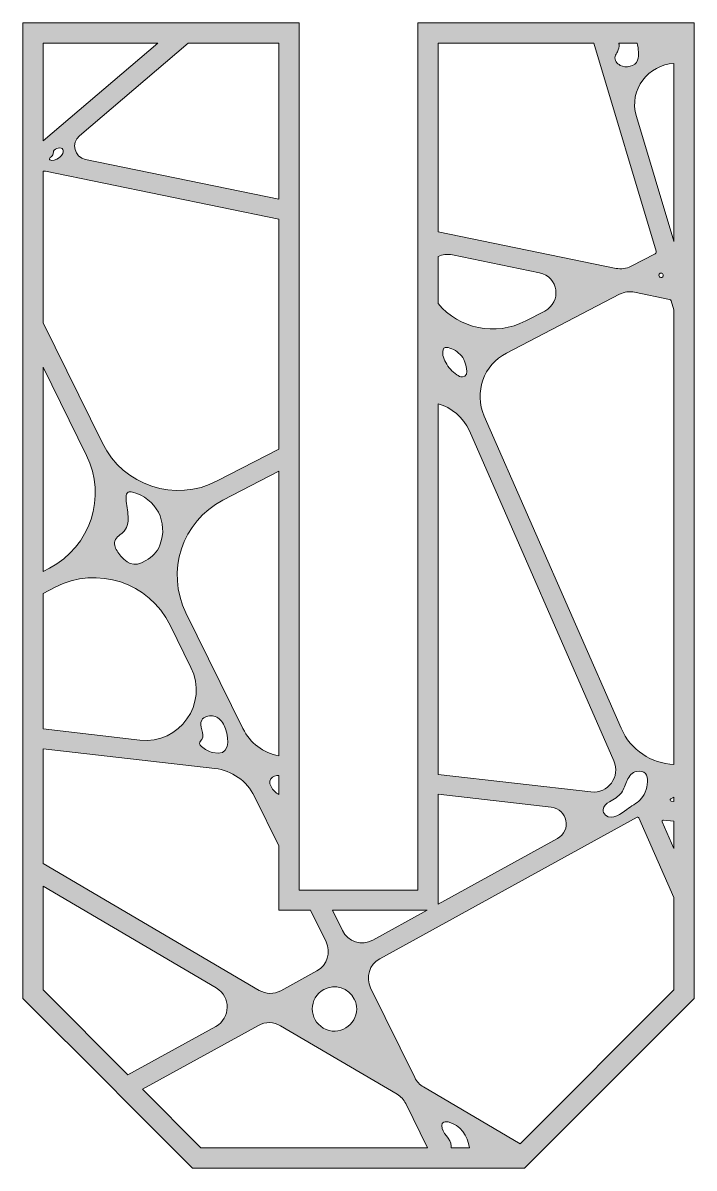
# Model space of a CAD drawing. Extents: x -1650 to 2650, y -4022 to 3022.
# Drawn here: x -1280.1 to -1019.9, y -2921.8 to -2478.2 of the extents above; entities that cross this region are included whole.
import ezdxf

# ---------------------------------------------------------------- set-up
doc = ezdxf.new("R2010")
doc.units = 0
doc.header["$MEASUREMENT"] = 0
doc.layers.add('Layer 1', color=7, linetype='Continuous')

msp = doc.modelspace()

# ---------------------------------------------------------------- hatches: boundary and pattern name
at = {"layer": 'Layer 1', "true_color": 0xe6e7e8}
h = msp.add_hatch(color=254, dxfattribs=at)
h.dxf.hatch_style = 2
h.paths.add_polyline_path([(-1036.76, -2478.25), (-1061.19, -2478.25), (-1126.99, -2478.25), (-1126.99, -2557.55), (-1126.99, -2590.82), (-1126.99, -2612.72), (-1126.99, -2625.13), (-1126.99, -2768.37), (-1126.99, -2776.03), (-1126.99, -2814.06), (-1163.97, -2814.06), (-1172.46, -2814.06), (-1173.01, -2814.06), (-1173.01, -2812.95), (-1173.01, -2763.08), (-1173.01, -2647.77), (-1173.01, -2639.2), (-1173.01, -2555.88), (-1173.01, -2548.11), (-1173.01, -2485.95), (-1173.01, -2478.25), (-1176.39, -2478.25), (-1206.83, -2478.25), (-1218.58, -2478.25), (-1280.08, -2478.25), (-1280.08, -2526.16), (-1280.08, -2540.55), (-1280.08, -2578.47), (-1280.08, -2595.69), (-1280.08, -2694.72), (-1280.08, -2703.3), (-1280.08, -2750.8), (-1280.08, -2758.46), (-1280.08, -2799.16), (-1280.08, -2807.99), (-1280.08, -2856.03), (-1246.55, -2889.57), (-1240.95, -2895.17), (-1214.37, -2921.75), (-1119.39, -2921.75), (-1097.9, -2921.75), (-1086.37, -2921.75), (-1085.64, -2921.75), (-1080.33, -2916.45), (-1019.92, -2856.03), (-1019.92, -2834.88), (-1019.92, -2815.93), (-1019.92, -2788.33), (-1019.92, -2780.66), (-1019.92, -2773.74), (-1019.92, -2764.47), (-1019.92, -2615.64), (-1019.92, -2589.12), (-1019.92, -2587.73), (-1019.92, -2579.51), (-1019.92, -2568.38), (-1019.92, -2559.81), (-1019.92, -2495.64), (-1019.92, -2487.05), (-1019.92, -2478.25)])
edge = h.paths.add_edge_path()
edge.add_spline(control_points=[(-1027.77, -2562.87), (-1027.79, -2562.83), (-1027.8, -2562.79), (-1027.82, -2562.75), (-1027.82, -2562.75), (-1042.28, -2514.5), (-1042.28, -2514.5), (-1045.46, -2503.91), (-1037.41, -2494.41), (-1027.77, -2493.95), (-1027.77, -2493.95), (-1027.77, -2562.87), (-1027.77, -2562.87)], knot_values=[0, 0, 0, 0, 1, 1, 1, 2, 2, 2, 3, 3, 3, 4, 4, 4, 4], degree=3, periodic=1)
edge = h.paths.add_edge_path()
edge.add_spline(control_points=[(-1032.88, -2576.85), (-1033.33, -2576.75), (-1033.57, -2576.37), (-1033.57, -2575.99), (-1033.57, -2575.69), (-1033.42, -2575.39), (-1033.11, -2575.23), (-1032.97, -2575.16), (-1032.84, -2575.13), (-1032.71, -2575.13), (-1032.34, -2575.13), (-1031.99, -2575.37), (-1031.87, -2575.75), (-1031.69, -2576.37), (-1032.24, -2576.98), (-1032.88, -2576.85)], knot_values=[0, 0, 0, 0, 1, 1, 1, 2, 2, 2, 3, 3, 3, 4, 4, 4, 5, 5, 5, 5], degree=3, periodic=1)
edge = h.paths.add_edge_path()
edge.add_spline(control_points=[(-1041.83, -2492.64), (-1042.68, -2495.24), (-1046.4, -2495.81), (-1048.57, -2494.69), (-1049.82, -2494.05), (-1050.83, -2492.67), (-1050.53, -2491.3), (-1050.38, -2490.61), (-1049.92, -2490.03), (-1049.6, -2489.4), (-1049.14, -2488.52), (-1048.94, -2487.51), (-1049.02, -2486.51), (-1049.04, -2486.37), (-1049.06, -2486.24), (-1049.07, -2486.1), (-1049.07, -2486.1), (-1042.01, -2486.1), (-1042.01, -2486.1), (-1041.42, -2488.19), (-1041.25, -2490.87), (-1041.83, -2492.64)], knot_values=[0, 0, 0, 0, 1, 1, 1, 2, 2, 2, 3, 3, 3, 4, 4, 4, 5, 5, 5, 6, 6, 6, 7, 7, 7, 7], degree=3, periodic=1)
edge = h.paths.add_edge_path()
edge.add_spline(control_points=[(-1119.14, -2486.1), (-1119.14, -2486.1), (-1058.73, -2486.1), (-1058.73, -2486.1), (-1058.73, -2486.1), (-1034.6, -2566.63), (-1034.6, -2566.63), (-1034.48, -2567.03), (-1034.66, -2567.46), (-1035.03, -2567.65), (-1035.03, -2567.65), (-1044.37, -2572.49), (-1044.37, -2572.49), (-1046.16, -2573.42), (-1048.21, -2573.7), (-1050.19, -2573.3), (-1050.19, -2573.3), (-1119.14, -2559.16), (-1119.14, -2559.16), (-1119.14, -2559.16), (-1119.14, -2486.1), (-1119.14, -2486.1)], knot_values=[0, 0, 0, 0, 1, 1, 1, 2, 2, 2, 3, 3, 3, 4, 4, 4, 5, 5, 5, 6, 6, 6, 7, 7, 7, 7], degree=3, periodic=1)
edge = h.paths.add_edge_path()
edge.add_spline(control_points=[(-1119.14, -2586.96), (-1119.14, -2586.96), (-1119.14, -2568.77), (-1119.14, -2568.77), (-1117.5, -2567.96), (-1115.58, -2567.66), (-1113.54, -2568.08), (-1113.54, -2568.08), (-1079.84, -2574.99), (-1079.84, -2574.99), (-1072.51, -2576.49), (-1071.13, -2586.38), (-1077.78, -2589.82), (-1077.78, -2589.82), (-1085.2, -2593.67), (-1085.2, -2593.67), (-1096.99, -2599.78), (-1111.02, -2596.58), (-1119.14, -2586.96)], knot_values=[0, 0, 0, 0, 1, 1, 1, 2, 2, 2, 3, 3, 3, 4, 4, 4, 5, 5, 5, 6, 6, 6, 6], degree=3, periodic=1)
edge = h.paths.add_edge_path()
edge.add_spline(control_points=[(-1109.68, -2615.37), (-1110.49, -2615.42), (-1111.26, -2614.99), (-1111.92, -2614.52), (-1113.68, -2613.28), (-1115.16, -2611.64), (-1116.21, -2609.77), (-1117.18, -2608.07), (-1117.78, -2605.94), (-1116.94, -2604.18), (-1116.24, -2603.82), (-1115.4, -2603.94), (-1114.64, -2604.16), (-1112.6, -2604.77), (-1110.78, -2606.11), (-1109.61, -2607.89), (-1108.69, -2609.29), (-1106.5, -2615.15), (-1109.68, -2615.37)], knot_values=[0, 0, 0, 0, 1, 1, 1, 2, 2, 2, 3, 3, 3, 4, 4, 4, 5, 5, 5, 6, 6, 6, 6], degree=3, periodic=1)
edge = h.paths.add_edge_path()
edge.add_spline(control_points=[(-1119.14, -2625.71), (-1113.94, -2627.21), (-1109.4, -2630.91), (-1107.04, -2636.29), (-1107.04, -2636.29), (-1051, -2764.01), (-1051, -2764.01), (-1048.33, -2770.12), (-1053.28, -2776.83), (-1059.91, -2776.07), (-1059.91, -2776.07), (-1119.14, -2769.27), (-1119.14, -2769.27), (-1119.14, -2769.27), (-1119.14, -2625.71), (-1119.14, -2625.71)], knot_values=[0, 0, 0, 0, 1, 1, 1, 2, 2, 2, 3, 3, 3, 4, 4, 4, 5, 5, 5, 5], degree=3, periodic=1)
edge = h.paths.add_edge_path()
edge.add_spline(control_points=[(-1048.07, -2776.36), (-1047.03, -2774.95), (-1046.6, -2773.19), (-1045.87, -2771.6), (-1045.15, -2770.01), (-1043.94, -2768.43), (-1042.22, -2768.12), (-1035.53, -2766.94), (-1037.99, -2776.49), (-1040.81, -2779.11), (-1042.33, -2780.53), (-1044.3, -2781.59), (-1045.98, -2782.84), (-1048.11, -2784.44), (-1051.55, -2787.27), (-1054.24, -2785.06), (-1054.89, -2784.53), (-1055.29, -2783.7), (-1055.22, -2782.87), (-1055.11, -2781.52), (-1053.85, -2780.59), (-1052.68, -2779.89), (-1051, -2778.89), (-1049.23, -2777.92), (-1048.07, -2776.36)], knot_values=[0, 0, 0, 0, 1, 1, 1, 2, 2, 2, 3, 3, 3, 4, 4, 4, 5, 5, 5, 6, 6, 6, 7, 7, 7, 8, 8, 8, 8], degree=3, periodic=1)
edge = h.paths.add_edge_path()
edge.add_spline(control_points=[(-1075.28, -2781.97), (-1068.96, -2782.69), (-1067.31, -2791.1), (-1072.88, -2794.16), (-1072.88, -2794.16), (-1119.14, -2819.56), (-1119.14, -2819.56), (-1119.14, -2819.56), (-1119.14, -2776.93), (-1119.14, -2776.93), (-1119.14, -2776.93), (-1075.28, -2781.97), (-1075.28, -2781.97)], knot_values=[0, 0, 0, 0, 1, 1, 1, 2, 2, 2, 3, 3, 3, 4, 4, 4, 4], degree=3, periodic=1)
edge = h.paths.add_edge_path()
edge.add_spline(control_points=[(-1123.42, -2821.92), (-1123.42, -2821.92), (-1144.43, -2833.46), (-1144.43, -2833.46), (-1148.71, -2835.81), (-1154.09, -2834.11), (-1156.25, -2829.73), (-1156.25, -2829.73), (-1160.1, -2821.92), (-1160.1, -2821.92), (-1160.1, -2821.92), (-1123.42, -2821.92), (-1123.42, -2821.92)], knot_values=[0, 0, 0, 0, 1, 1, 1, 2, 2, 2, 3, 3, 3, 4, 4, 4, 4], degree=3, periodic=1)
edge = h.paths.add_edge_path()
edge.add_spline(control_points=[(-1150.7, -2860.17), (-1150.7, -2866.28), (-1157.57, -2871.09), (-1163.67, -2867.52), (-1166.49, -2865.86), (-1167.9, -2862.99), (-1167.9, -2860.12), (-1167.9, -2857.17), (-1166.42, -2854.23), (-1163.45, -2852.6), (-1159.17, -2850.24), (-1153.79, -2851.94), (-1151.63, -2856.32), (-1150.99, -2857.62), (-1150.7, -2858.92), (-1150.7, -2860.17)], knot_values=[0, 0, 0, 0, 1, 1, 1, 2, 2, 2, 3, 3, 3, 4, 4, 4, 5, 5, 5, 5], degree=3, periodic=1)
edge = h.paths.add_edge_path()
edge.add_spline(control_points=[(-1180.86, -2777.1), (-1182.13, -2776.37), (-1183.2, -2775.32), (-1183.88, -2774.03), (-1184.24, -2773.36), (-1184.5, -2772.6), (-1184.37, -2771.85), (-1184.14, -2770.64), (-1182.88, -2769.85), (-1181.67, -2769.74), (-1181.4, -2769.71), (-1181.13, -2769.71), (-1180.86, -2769.74), (-1180.86, -2769.74), (-1180.86, -2777.1), (-1180.86, -2777.1)], knot_values=[0, 0, 0, 0, 1, 1, 1, 2, 2, 2, 3, 3, 3, 4, 4, 4, 5, 5, 5, 5], degree=3, periodic=1)
edge = h.paths.add_edge_path()
edge.add_spline(control_points=[(-1180.86, -2762.13), (-1186.88, -2760.99), (-1192.05, -2757.09), (-1194.79, -2751.55), (-1194.79, -2751.55), (-1216.88, -2706.72), (-1216.88, -2706.72), (-1224.77, -2690.7), (-1218.4, -2671.31), (-1202.55, -2663.09), (-1202.55, -2663.09), (-1180.86, -2651.85), (-1180.86, -2651.85), (-1180.86, -2651.85), (-1180.86, -2762.13), (-1180.86, -2762.13)], knot_values=[0, 0, 0, 0, 1, 1, 1, 2, 2, 2, 3, 3, 3, 4, 4, 4, 5, 5, 5, 5], degree=3, periodic=1)
edge = h.paths.add_edge_path()
edge.add_spline(control_points=[(-1210.77, -2748.29), (-1210.38, -2747.58), (-1209.66, -2747.1), (-1208.9, -2746.84), (-1207.43, -2746.34), (-1205.75, -2746.55), (-1204.47, -2747.41), (-1203.03, -2748.36), (-1202.18, -2749.97), (-1201.58, -2751.58), (-1199.98, -2755.93), (-1199.85, -2762.71), (-1206.59, -2760.79), (-1208.13, -2760.36), (-1209.58, -2759.58), (-1210.79, -2758.53), (-1211.17, -2758.2), (-1211.57, -2757.78), (-1211.57, -2757.27), (-1211.56, -2756.66), (-1211.03, -2756.22), (-1210.7, -2755.71), (-1209.36, -2753.55), (-1211.98, -2750.53), (-1210.77, -2748.29)], knot_values=[0, 0, 0, 0, 1, 1, 1, 2, 2, 2, 3, 3, 3, 4, 4, 4, 5, 5, 5, 6, 6, 6, 7, 7, 7, 8, 8, 8, 8], degree=3, periodic=1)
edge = h.paths.add_edge_path()
edge.add_spline(control_points=[(-1180.86, -2486.1), (-1180.86, -2486.1), (-1180.86, -2546.5), (-1180.86, -2546.5), (-1180.86, -2546.5), (-1255.81, -2531.14), (-1255.81, -2531.14), (-1260.14, -2530.25), (-1261.54, -2524.78), (-1258.18, -2521.92), (-1258.18, -2521.92), (-1216.07, -2486.1), (-1216.07, -2486.1), (-1216.07, -2486.1), (-1180.86, -2486.1), (-1180.86, -2486.1)], knot_values=[0, 0, 0, 0, 1, 1, 1, 2, 2, 2, 3, 3, 3, 4, 4, 4, 5, 5, 5, 5], degree=3, periodic=1)
h.paths.add_polyline_path([(-1272.23, -2486.1), (-1227.81, -2486.1), (-1272.23, -2523.89)])
edge = h.paths.add_edge_path()
edge.add_spline(control_points=[(-1264.43, -2528.14), (-1264.52, -2529.12), (-1265.53, -2530.09), (-1266.29, -2530.63), (-1266.93, -2531.07), (-1268.95, -2531.88), (-1269.61, -2531.29), (-1269.72, -2531.19), (-1269.77, -2531.03), (-1269.75, -2530.88), (-1269.68, -2530.19), (-1268.75, -2529.96), (-1268.45, -2529.35), (-1268.24, -2528.93), (-1268.35, -2528.41), (-1268.21, -2527.97), (-1267.98, -2527.23), (-1267.14, -2526.89), (-1266.4, -2526.72), (-1266.02, -2526.63), (-1265.62, -2526.57), (-1265.25, -2526.7), (-1264.69, -2526.9), (-1264.37, -2527.55), (-1264.43, -2528.14)], knot_values=[0, 0, 0, 0, 1, 1, 1, 2, 2, 2, 3, 3, 3, 4, 4, 4, 5, 5, 5, 6, 6, 6, 7, 7, 7, 8, 8, 8, 8], degree=3, periodic=1)
edge = h.paths.add_edge_path()
edge.add_spline(control_points=[(-1272.23, -2535.64), (-1271.92, -2535.64), (-1271.6, -2535.67), (-1271.28, -2535.73), (-1271.28, -2535.73), (-1180.86, -2554.27), (-1180.86, -2554.27), (-1180.86, -2554.27), (-1180.86, -2643.28), (-1180.86, -2643.28), (-1180.86, -2643.28), (-1204.72, -2655.65), (-1204.72, -2655.65), (-1221.04, -2664.11), (-1241.13, -2657.51), (-1249.25, -2641.02), (-1249.25, -2641.02), (-1272.23, -2594.41), (-1272.23, -2594.41), (-1272.23, -2594.41), (-1272.23, -2535.64), (-1272.23, -2535.64)], knot_values=[0, 0, 0, 0, 1, 1, 1, 2, 2, 2, 3, 3, 3, 4, 4, 4, 5, 5, 5, 6, 6, 6, 7, 7, 7, 7], degree=3, periodic=1)
edge = h.paths.add_edge_path()
edge.add_spline(control_points=[(-1239.36, -2668.55), (-1239.6, -2666.28), (-1240.2, -2664.03), (-1240.06, -2661.76), (-1240.02, -2661.08), (-1239.85, -2660.34), (-1239.27, -2660), (-1238.79, -2659.72), (-1238.19, -2659.82), (-1237.65, -2659.95), (-1228.41, -2662.27), (-1223.59, -2671.62), (-1226.96, -2680.5), (-1228.07, -2683.43), (-1229.82, -2684.9), (-1232.45, -2686.5), (-1237.18, -2689.37), (-1240.1, -2687.65), (-1243.28, -2683.16), (-1244.15, -2681.93), (-1244.88, -2680.39), (-1244.43, -2678.96), (-1243.9, -2677.23), (-1241.98, -2676.4), (-1240.8, -2675.04), (-1239.31, -2673.32), (-1239.11, -2670.82), (-1239.36, -2668.55)], knot_values=[0, 0, 0, 0, 1, 1, 1, 2, 2, 2, 3, 3, 3, 4, 4, 4, 5, 5, 5, 6, 6, 6, 7, 7, 7, 8, 8, 8, 9, 9, 9, 9], degree=3, periodic=1)
edge = h.paths.add_edge_path()
edge.add_spline(control_points=[(-1272.23, -2611.63), (-1272.23, -2611.63), (-1255.42, -2645.73), (-1255.42, -2645.73), (-1247.53, -2661.75), (-1253.89, -2681.14), (-1269.74, -2689.37), (-1269.74, -2689.37), (-1272.23, -2690.65), (-1272.23, -2690.65), (-1272.23, -2690.65), (-1272.23, -2611.63), (-1272.23, -2611.63)], knot_values=[0, 0, 0, 0, 1, 1, 1, 2, 2, 2, 3, 3, 3, 4, 4, 4, 4], degree=3, periodic=1)
edge = h.paths.add_edge_path()
edge.add_spline(control_points=[(-1272.23, -2699.23), (-1272.23, -2699.23), (-1267.58, -2696.81), (-1267.58, -2696.81), (-1251.25, -2688.34), (-1231.17, -2694.94), (-1223.04, -2711.44), (-1223.04, -2711.44), (-1214.93, -2727.89), (-1214.93, -2727.89), (-1208.07, -2741.79), (-1219.33, -2757.77), (-1234.73, -2756), (-1234.73, -2756), (-1272.23, -2751.7), (-1272.23, -2751.7), (-1272.23, -2751.7), (-1272.23, -2699.23), (-1272.23, -2699.23)], knot_values=[0, 0, 0, 0, 1, 1, 1, 2, 2, 2, 3, 3, 3, 4, 4, 4, 5, 5, 5, 6, 6, 6, 6], degree=3, periodic=1)
edge = h.paths.add_edge_path()
edge.add_spline(control_points=[(-1272.23, -2759.36), (-1272.23, -2759.36), (-1205.67, -2767), (-1205.67, -2767), (-1199.05, -2767.76), (-1193.28, -2771.83), (-1190.33, -2777.8), (-1190.33, -2777.8), (-1180.86, -2797.01), (-1180.86, -2797.01), (-1180.86, -2797.01), (-1180.86, -2821.92), (-1180.86, -2821.92), (-1180.86, -2821.92), (-1168.58, -2821.92), (-1168.58, -2821.92), (-1168.58, -2821.92), (-1162.59, -2834.09), (-1162.59, -2834.09), (-1160.56, -2838.21), (-1162.13, -2843.19), (-1166.16, -2845.4), (-1166.16, -2845.4), (-1180.06, -2853.04), (-1180.06, -2853.04), (-1182.71, -2854.49), (-1185.93, -2854.45), (-1188.53, -2852.91), (-1188.53, -2852.91), (-1272.23, -2803.78), (-1272.23, -2803.78), (-1272.23, -2803.78), (-1272.23, -2759.36), (-1272.23, -2759.36)], knot_values=[0, 0, 0, 0, 1, 1, 1, 2, 2, 2, 3, 3, 3, 4, 4, 4, 5, 5, 5, 6, 6, 6, 7, 7, 7, 8, 8, 8, 9, 9, 9, 10, 10, 10, 11, 11, 11, 11], degree=3, periodic=1)
edge = h.paths.add_edge_path()
edge.add_spline(control_points=[(-1272.23, -2852.78), (-1272.23, -2852.78), (-1272.23, -2812.6), (-1272.23, -2812.6), (-1272.23, -2812.6), (-1205.12, -2852), (-1205.12, -2852), (-1199.38, -2855.37), (-1199.5, -2863.72), (-1205.33, -2866.92), (-1205.33, -2866.92), (-1239.38, -2885.63), (-1239.38, -2885.63), (-1239.38, -2885.63), (-1239.38, -2885.63), (-1239.38, -2885.63), (-1239.38, -2885.63), (-1272.23, -2852.78), (-1272.23, -2852.78)], knot_values=[0, 0, 0, 0, 1, 1, 1, 2, 2, 2, 3, 3, 3, 4, 4, 4, 5, 5, 5, 6, 6, 6, 6], degree=3, periodic=1)
edge = h.paths.add_edge_path()
edge.add_spline(control_points=[(-1211.11, -2913.9), (-1211.11, -2913.9), (-1233.78, -2891.23), (-1233.78, -2891.23), (-1233.78, -2891.23), (-1188.73, -2866.48), (-1188.73, -2866.48), (-1186.08, -2865.03), (-1182.86, -2865.08), (-1180.25, -2866.61), (-1180.25, -2866.61), (-1135.06, -2893.14), (-1135.06, -2893.14), (-1133.62, -2893.99), (-1132.45, -2895.24), (-1131.71, -2896.75), (-1131.71, -2896.75), (-1123.26, -2913.9), (-1123.26, -2913.9), (-1123.26, -2913.9), (-1211.11, -2913.9), (-1211.11, -2913.9)], knot_values=[0, 0, 0, 0, 1, 1, 1, 2, 2, 2, 3, 3, 3, 4, 4, 4, 5, 5, 5, 6, 6, 6, 7, 7, 7, 7], degree=3, periodic=1)
edge = h.paths.add_edge_path()
edge.add_spline(control_points=[(-1117.73, -2905.28), (-1117.71, -2904.89), (-1117.6, -2904.5), (-1117.34, -2904.22), (-1116.85, -2903.68), (-1116, -2903.73), (-1115.29, -2903.89), (-1110.52, -2904.98), (-1107.6, -2909.24), (-1107.01, -2913.9), (-1107.01, -2913.9), (-1114.13, -2913.9), (-1114.13, -2913.9), (-1114.08, -2913.67), (-1114.06, -2913.44), (-1114.05, -2913.21), (-1113.99, -2910.24), (-1117.89, -2908.26), (-1117.73, -2905.28)], knot_values=[0, 0, 0, 0, 1, 1, 1, 2, 2, 2, 3, 3, 3, 4, 4, 4, 5, 5, 5, 6, 6, 6, 6], degree=3, periodic=1)
edge = h.paths.add_edge_path()
edge.add_spline(control_points=[(-1027.77, -2852.78), (-1027.77, -2852.78), (-1087.33, -2912.34), (-1087.33, -2912.34), (-1087.33, -2912.34), (-1124.82, -2890.34), (-1124.82, -2890.34), (-1126.26, -2889.48), (-1127.42, -2888.23), (-1128.16, -2886.73), (-1128.16, -2886.73), (-1145.29, -2851.97), (-1145.29, -2851.97), (-1147.32, -2847.86), (-1145.75, -2842.87), (-1141.72, -2840.66), (-1141.72, -2840.66), (-1042.02, -2785.88), (-1042.02, -2785.88), (-1041.92, -2785.83), (-1041.82, -2785.8), (-1041.71, -2785.82), (-1041.53, -2785.84), (-1041.38, -2785.95), (-1041.31, -2786.12), (-1041.31, -2786.12), (-1027.77, -2816.97), (-1027.77, -2816.97), (-1027.77, -2816.97), (-1027.77, -2852.78), (-1027.77, -2852.78)], knot_values=[0, 0, 0, 0, 1, 1, 1, 2, 2, 2, 3, 3, 3, 4, 4, 4, 5, 5, 5, 6, 6, 6, 7, 7, 7, 8, 8, 8, 9, 9, 9, 10, 10, 10, 10], degree=3, periodic=1)
edge = h.paths.add_edge_path()
edge.add_spline(control_points=[(-1027.77, -2798.01), (-1027.77, -2798.01), (-1032.31, -2787.67), (-1032.31, -2787.67), (-1032.47, -2787.31), (-1032.18, -2786.91), (-1031.8, -2786.96), (-1031.8, -2786.96), (-1027.77, -2787.42), (-1027.77, -2787.42), (-1027.77, -2787.42), (-1027.77, -2798.01), (-1027.77, -2798.01)], knot_values=[0, 0, 0, 0, 1, 1, 1, 2, 2, 2, 3, 3, 3, 4, 4, 4, 4], degree=3, periodic=1)
edge = h.paths.add_edge_path()
edge.add_spline(control_points=[(-1027.77, -2779.76), (-1027.77, -2779.76), (-1028.75, -2779.65), (-1028.75, -2779.65), (-1029.25, -2779.59), (-1029.38, -2778.94), (-1028.94, -2778.7), (-1028.94, -2778.7), (-1027.77, -2778.06), (-1027.77, -2778.06), (-1027.77, -2778.06), (-1027.77, -2779.76), (-1027.77, -2779.76)], knot_values=[0, 0, 0, 0, 1, 1, 1, 2, 2, 2, 3, 3, 3, 4, 4, 4, 4], degree=3, periodic=1)
edge = h.paths.add_edge_path()
edge.add_spline(control_points=[(-1027.77, -2765.44), (-1036.38, -2765.04), (-1044.48, -2759.93), (-1048.22, -2751.41), (-1048.22, -2751.41), (-1101.26, -2630.52), (-1101.26, -2630.52), (-1105.28, -2621.38), (-1101.51, -2610.69), (-1092.64, -2606.1), (-1092.64, -2606.1), (-1048.79, -2583.36), (-1048.79, -2583.36), (-1047, -2582.43), (-1044.94, -2582.14), (-1042.97, -2582.55), (-1042.97, -2582.55), (-1029.49, -2585.32), (-1029.49, -2585.32), (-1029.17, -2585.38), (-1028.92, -2585.61), (-1028.83, -2585.91), (-1028.83, -2585.91), (-1027.77, -2589.42), (-1027.77, -2589.42), (-1027.77, -2589.42), (-1027.77, -2765.44), (-1027.77, -2765.44)], knot_values=[0, 0, 0, 0, 1, 1, 1, 2, 2, 2, 3, 3, 3, 4, 4, 4, 5, 5, 5, 6, 6, 6, 7, 7, 7, 8, 8, 8, 9, 9, 9, 9], degree=3, periodic=1)

# ---------------------------------------------------------------- linework, layer by layer
at = {"layer": 'Layer 1', "lineweight": 0}
for points in [[(-1036.76, -2478.25), (-1061.19, -2478.25), (-1126.99, -2478.25), (-1126.99, -2557.55), (-1126.99, -2590.82), (-1126.99, -2612.72), (-1126.99, -2625.13), (-1126.99, -2768.37), (-1126.99, -2776.03), (-1126.99, -2814.06), (-1163.97, -2814.06), (-1172.46, -2814.06), (-1173.01, -2814.06), (-1173.01, -2812.95), (-1173.01, -2763.08), (-1173.01, -2647.77), (-1173.01, -2639.2), (-1173.01, -2555.88), (-1173.01, -2548.11), (-1173.01, -2485.95), (-1173.01, -2478.25), (-1176.39, -2478.25), (-1206.83, -2478.25), (-1218.58, -2478.25), (-1280.08, -2478.25), (-1280.08, -2526.16), (-1280.08, -2540.55), (-1280.08, -2578.47), (-1280.08, -2595.69), (-1280.08, -2694.72), (-1280.08, -2703.3), (-1280.08, -2750.8), (-1280.08, -2758.46), (-1280.08, -2799.16), (-1280.08, -2807.99), (-1280.08, -2856.03), (-1246.55, -2889.57), (-1240.95, -2895.17), (-1214.37, -2921.75), (-1119.39, -2921.75), (-1097.9, -2921.75), (-1086.37, -2921.75), (-1085.64, -2921.75), (-1080.33, -2916.45), (-1080.33, -2916.45), (-1019.92, -2856.03), (-1019.92, -2834.88), (-1019.92, -2815.93), (-1019.92, -2788.33), (-1019.92, -2780.66), (-1019.92, -2773.74), (-1019.92, -2764.47), (-1019.92, -2615.64), (-1019.92, -2589.12), (-1019.92, -2587.73), (-1019.92, -2579.51), (-1019.92, -2568.38), (-1019.92, -2559.81), (-1019.92, -2495.64), (-1019.92, -2487.05), (-1019.92, -2478.25), (-1036.76, -2478.25)], [(-1272.23, -2486.1), (-1227.81, -2486.1), (-1272.23, -2523.89), (-1272.23, -2486.1)]]:
    msp.add_lwpolyline(points, dxfattribs=at)
for points, knots in [([(-1180.86, -2486.1), (-1180.86, -2486.1), (-1180.86, -2546.5), (-1180.86, -2546.5), (-1180.86, -2546.5), (-1255.81, -2531.14), (-1255.81, -2531.14), (-1260.14, -2530.25), (-1261.54, -2524.78), (-1258.18, -2521.92), (-1258.18, -2521.92), (-1216.07, -2486.1), (-1216.07, -2486.1), (-1216.07, -2486.1), (-1180.86, -2486.1), (-1180.86, -2486.1)], [0, 0, 0, 0, 1, 1, 1, 2, 2, 2, 3, 3, 3, 4, 4, 4, 5, 5, 5, 5]), ([(-1119.14, -2486.1), (-1119.14, -2486.1), (-1058.73, -2486.1), (-1058.73, -2486.1), (-1058.73, -2486.1), (-1034.6, -2566.63), (-1034.6, -2566.63), (-1034.48, -2567.03), (-1034.66, -2567.46), (-1035.03, -2567.65), (-1035.03, -2567.65), (-1044.37, -2572.49), (-1044.37, -2572.49), (-1046.16, -2573.42), (-1048.21, -2573.7), (-1050.19, -2573.3), (-1050.19, -2573.3), (-1119.14, -2559.16), (-1119.14, -2559.16), (-1119.14, -2559.16), (-1119.14, -2486.1), (-1119.14, -2486.1)], [0, 0, 0, 0, 1, 1, 1, 2, 2, 2, 3, 3, 3, 4, 4, 4, 5, 5, 5, 6, 6, 6, 7, 7, 7, 7]), ([(-1041.83, -2492.64), (-1042.68, -2495.24), (-1046.4, -2495.81), (-1048.57, -2494.69), (-1049.82, -2494.05), (-1050.83, -2492.67), (-1050.53, -2491.3), (-1050.38, -2490.61), (-1049.92, -2490.03), (-1049.6, -2489.4), (-1049.14, -2488.52), (-1048.94, -2487.51), (-1049.02, -2486.51), (-1049.04, -2486.37), (-1049.06, -2486.24), (-1049.07, -2486.1), (-1049.07, -2486.1), (-1042.01, -2486.1), (-1042.01, -2486.1), (-1041.42, -2488.19), (-1041.25, -2490.87), (-1041.83, -2492.64)], [0, 0, 0, 0, 1, 1, 1, 2, 2, 2, 3, 3, 3, 4, 4, 4, 5, 5, 5, 6, 6, 6, 7, 7, 7, 7]), ([(-1027.77, -2562.87), (-1027.79, -2562.83), (-1027.8, -2562.79), (-1027.82, -2562.75), (-1027.82, -2562.75), (-1042.28, -2514.5), (-1042.28, -2514.5), (-1045.46, -2503.91), (-1037.41, -2494.41), (-1027.77, -2493.95), (-1027.77, -2493.95), (-1027.77, -2562.87), (-1027.77, -2562.87)], [0, 0, 0, 0, 1, 1, 1, 2, 2, 2, 3, 3, 3, 4, 4, 4, 4]), ([(-1264.43, -2528.14), (-1264.52, -2529.12), (-1265.53, -2530.09), (-1266.29, -2530.63), (-1266.93, -2531.07), (-1268.95, -2531.88), (-1269.61, -2531.29), (-1269.72, -2531.19), (-1269.77, -2531.03), (-1269.75, -2530.88), (-1269.68, -2530.19), (-1268.75, -2529.96), (-1268.45, -2529.35), (-1268.24, -2528.93), (-1268.35, -2528.41), (-1268.21, -2527.97), (-1267.98, -2527.23), (-1267.14, -2526.89), (-1266.4, -2526.72), (-1266.02, -2526.63), (-1265.62, -2526.57), (-1265.25, -2526.7), (-1264.69, -2526.9), (-1264.37, -2527.55), (-1264.43, -2528.14)], [0, 0, 0, 0, 1, 1, 1, 2, 2, 2, 3, 3, 3, 4, 4, 4, 5, 5, 5, 6, 6, 6, 7, 7, 7, 8, 8, 8, 8]), ([(-1272.23, -2535.64), (-1271.92, -2535.64), (-1271.6, -2535.67), (-1271.28, -2535.73), (-1271.28, -2535.73), (-1180.86, -2554.27), (-1180.86, -2554.27), (-1180.86, -2554.27), (-1180.86, -2643.28), (-1180.86, -2643.28), (-1180.86, -2643.28), (-1204.72, -2655.65), (-1204.72, -2655.65), (-1221.04, -2664.11), (-1241.13, -2657.51), (-1249.25, -2641.02), (-1249.25, -2641.02), (-1272.23, -2594.41), (-1272.23, -2594.41), (-1272.23, -2594.41), (-1272.23, -2535.64), (-1272.23, -2535.64)], [0, 0, 0, 0, 1, 1, 1, 2, 2, 2, 3, 3, 3, 4, 4, 4, 5, 5, 5, 6, 6, 6, 7, 7, 7, 7]), ([(-1119.14, -2586.96), (-1119.14, -2586.96), (-1119.14, -2568.77), (-1119.14, -2568.77), (-1117.5, -2567.96), (-1115.58, -2567.66), (-1113.54, -2568.08), (-1113.54, -2568.08), (-1079.84, -2574.99), (-1079.84, -2574.99), (-1072.51, -2576.49), (-1071.13, -2586.38), (-1077.78, -2589.82), (-1077.78, -2589.82), (-1085.2, -2593.67), (-1085.2, -2593.67), (-1096.99, -2599.78), (-1111.02, -2596.58), (-1119.14, -2586.96)], [0, 0, 0, 0, 1, 1, 1, 2, 2, 2, 3, 3, 3, 4, 4, 4, 5, 5, 5, 6, 6, 6, 6]), ([(-1032.88, -2576.85), (-1033.33, -2576.75), (-1033.57, -2576.37), (-1033.57, -2575.99), (-1033.57, -2575.69), (-1033.42, -2575.39), (-1033.11, -2575.23), (-1032.97, -2575.16), (-1032.84, -2575.13), (-1032.71, -2575.13), (-1032.34, -2575.13), (-1031.99, -2575.37), (-1031.87, -2575.75), (-1031.69, -2576.37), (-1032.24, -2576.98), (-1032.88, -2576.85)], [0, 0, 0, 0, 1, 1, 1, 2, 2, 2, 3, 3, 3, 4, 4, 4, 5, 5, 5, 5]), ([(-1027.77, -2765.44), (-1036.38, -2765.04), (-1044.48, -2759.93), (-1048.22, -2751.41), (-1048.22, -2751.41), (-1101.26, -2630.52), (-1101.26, -2630.52), (-1105.28, -2621.38), (-1101.51, -2610.69), (-1092.64, -2606.1), (-1092.64, -2606.1), (-1048.79, -2583.36), (-1048.79, -2583.36), (-1047, -2582.43), (-1044.94, -2582.14), (-1042.97, -2582.55), (-1042.97, -2582.55), (-1029.49, -2585.32), (-1029.49, -2585.32), (-1029.17, -2585.38), (-1028.92, -2585.61), (-1028.83, -2585.91), (-1028.83, -2585.91), (-1027.77, -2589.42), (-1027.77, -2589.42), (-1027.77, -2589.42), (-1027.77, -2765.44), (-1027.77, -2765.44)], [0, 0, 0, 0, 1, 1, 1, 2, 2, 2, 3, 3, 3, 4, 4, 4, 5, 5, 5, 6, 6, 6, 7, 7, 7, 8, 8, 8, 9, 9, 9, 9]), ([(-1109.68, -2615.37), (-1110.49, -2615.42), (-1111.26, -2614.99), (-1111.92, -2614.52), (-1113.68, -2613.28), (-1115.16, -2611.64), (-1116.21, -2609.77), (-1117.18, -2608.07), (-1117.78, -2605.94), (-1116.94, -2604.18), (-1116.24, -2603.82), (-1115.4, -2603.94), (-1114.64, -2604.16), (-1112.6, -2604.77), (-1110.78, -2606.11), (-1109.61, -2607.89), (-1108.69, -2609.29), (-1106.5, -2615.15), (-1109.68, -2615.37)], [0, 0, 0, 0, 1, 1, 1, 2, 2, 2, 3, 3, 3, 4, 4, 4, 5, 5, 5, 6, 6, 6, 6]), ([(-1272.23, -2611.63), (-1272.23, -2611.63), (-1255.42, -2645.73), (-1255.42, -2645.73), (-1247.53, -2661.75), (-1253.89, -2681.14), (-1269.74, -2689.37), (-1269.74, -2689.37), (-1272.23, -2690.65), (-1272.23, -2690.65), (-1272.23, -2690.65), (-1272.23, -2611.63), (-1272.23, -2611.63)], [0, 0, 0, 0, 1, 1, 1, 2, 2, 2, 3, 3, 3, 4, 4, 4, 4]), ([(-1119.14, -2625.71), (-1113.94, -2627.21), (-1109.4, -2630.91), (-1107.04, -2636.29), (-1107.04, -2636.29), (-1051, -2764.01), (-1051, -2764.01), (-1048.33, -2770.12), (-1053.28, -2776.83), (-1059.91, -2776.07), (-1059.91, -2776.07), (-1119.14, -2769.27), (-1119.14, -2769.27), (-1119.14, -2769.27), (-1119.14, -2625.71), (-1119.14, -2625.71)], [0, 0, 0, 0, 1, 1, 1, 2, 2, 2, 3, 3, 3, 4, 4, 4, 5, 5, 5, 5]), ([(-1180.86, -2762.13), (-1186.88, -2760.99), (-1192.05, -2757.09), (-1194.79, -2751.55), (-1194.79, -2751.55), (-1216.88, -2706.72), (-1216.88, -2706.72), (-1224.77, -2690.7), (-1218.4, -2671.31), (-1202.55, -2663.09), (-1202.55, -2663.09), (-1180.86, -2651.85), (-1180.86, -2651.85), (-1180.86, -2651.85), (-1180.86, -2762.13), (-1180.86, -2762.13)], [0, 0, 0, 0, 1, 1, 1, 2, 2, 2, 3, 3, 3, 4, 4, 4, 5, 5, 5, 5]), ([(-1239.36, -2668.55), (-1239.6, -2666.28), (-1240.2, -2664.03), (-1240.06, -2661.76), (-1240.02, -2661.08), (-1239.85, -2660.34), (-1239.27, -2660), (-1238.79, -2659.72), (-1238.19, -2659.82), (-1237.65, -2659.95), (-1228.41, -2662.27), (-1223.59, -2671.62), (-1226.96, -2680.5), (-1228.07, -2683.43), (-1229.82, -2684.9), (-1232.45, -2686.5), (-1237.18, -2689.37), (-1240.1, -2687.65), (-1243.28, -2683.16), (-1244.15, -2681.93), (-1244.88, -2680.39), (-1244.43, -2678.96), (-1243.9, -2677.23), (-1241.98, -2676.4), (-1240.8, -2675.04), (-1239.31, -2673.32), (-1239.11, -2670.82), (-1239.36, -2668.55)], [0, 0, 0, 0, 1, 1, 1, 2, 2, 2, 3, 3, 3, 4, 4, 4, 5, 5, 5, 6, 6, 6, 7, 7, 7, 8, 8, 8, 9, 9, 9, 9]), ([(-1272.23, -2699.23), (-1272.23, -2699.23), (-1267.58, -2696.81), (-1267.58, -2696.81), (-1251.25, -2688.34), (-1231.17, -2694.94), (-1223.04, -2711.44), (-1223.04, -2711.44), (-1214.93, -2727.89), (-1214.93, -2727.89), (-1208.07, -2741.79), (-1219.33, -2757.77), (-1234.73, -2756), (-1234.73, -2756), (-1272.23, -2751.7), (-1272.23, -2751.7), (-1272.23, -2751.7), (-1272.23, -2699.23), (-1272.23, -2699.23)], [0, 0, 0, 0, 1, 1, 1, 2, 2, 2, 3, 3, 3, 4, 4, 4, 5, 5, 5, 6, 6, 6, 6]), ([(-1210.77, -2748.29), (-1210.38, -2747.58), (-1209.66, -2747.1), (-1208.9, -2746.84), (-1207.43, -2746.34), (-1205.75, -2746.55), (-1204.47, -2747.41), (-1203.03, -2748.36), (-1202.18, -2749.97), (-1201.58, -2751.58), (-1199.98, -2755.93), (-1199.85, -2762.71), (-1206.59, -2760.79), (-1208.13, -2760.36), (-1209.58, -2759.58), (-1210.79, -2758.53), (-1211.17, -2758.2), (-1211.57, -2757.78), (-1211.57, -2757.27), (-1211.56, -2756.66), (-1211.03, -2756.22), (-1210.7, -2755.71), (-1209.36, -2753.55), (-1211.98, -2750.53), (-1210.77, -2748.29)], [0, 0, 0, 0, 1, 1, 1, 2, 2, 2, 3, 3, 3, 4, 4, 4, 5, 5, 5, 6, 6, 6, 7, 7, 7, 8, 8, 8, 8]), ([(-1272.23, -2759.36), (-1272.23, -2759.36), (-1205.67, -2767), (-1205.67, -2767), (-1199.05, -2767.76), (-1193.28, -2771.83), (-1190.33, -2777.8), (-1190.33, -2777.8), (-1180.86, -2797.01), (-1180.86, -2797.01), (-1180.86, -2797.01), (-1180.86, -2821.92), (-1180.86, -2821.92), (-1180.86, -2821.92), (-1168.58, -2821.92), (-1168.58, -2821.92), (-1168.58, -2821.92), (-1162.59, -2834.09), (-1162.59, -2834.09), (-1160.56, -2838.21), (-1162.13, -2843.19), (-1166.16, -2845.4), (-1166.16, -2845.4), (-1180.06, -2853.04), (-1180.06, -2853.04), (-1182.71, -2854.49), (-1185.93, -2854.45), (-1188.53, -2852.91), (-1188.53, -2852.91), (-1272.23, -2803.78), (-1272.23, -2803.78), (-1272.23, -2803.78), (-1272.23, -2759.36), (-1272.23, -2759.36)], [0, 0, 0, 0, 1, 1, 1, 2, 2, 2, 3, 3, 3, 4, 4, 4, 5, 5, 5, 6, 6, 6, 7, 7, 7, 8, 8, 8, 9, 9, 9, 10, 10, 10, 11, 11, 11, 11]), ([(-1048.07, -2776.36), (-1047.03, -2774.95), (-1046.6, -2773.19), (-1045.87, -2771.6), (-1045.15, -2770.01), (-1043.94, -2768.43), (-1042.22, -2768.12), (-1035.53, -2766.94), (-1037.99, -2776.49), (-1040.81, -2779.11), (-1042.33, -2780.53), (-1044.3, -2781.59), (-1045.98, -2782.84), (-1048.11, -2784.44), (-1051.55, -2787.27), (-1054.24, -2785.06), (-1054.89, -2784.53), (-1055.29, -2783.7), (-1055.22, -2782.87), (-1055.11, -2781.52), (-1053.85, -2780.59), (-1052.68, -2779.89), (-1051, -2778.89), (-1049.23, -2777.92), (-1048.07, -2776.36)], [0, 0, 0, 0, 1, 1, 1, 2, 2, 2, 3, 3, 3, 4, 4, 4, 5, 5, 5, 6, 6, 6, 7, 7, 7, 8, 8, 8, 8]), ([(-1180.86, -2777.1), (-1182.13, -2776.37), (-1183.2, -2775.32), (-1183.88, -2774.03), (-1184.24, -2773.36), (-1184.5, -2772.6), (-1184.37, -2771.85), (-1184.14, -2770.64), (-1182.88, -2769.85), (-1181.67, -2769.74), (-1181.4, -2769.71), (-1181.13, -2769.71), (-1180.86, -2769.74), (-1180.86, -2769.74), (-1180.86, -2777.1), (-1180.86, -2777.1)], [0, 0, 0, 0, 1, 1, 1, 2, 2, 2, 3, 3, 3, 4, 4, 4, 5, 5, 5, 5]), ([(-1075.28, -2781.97), (-1068.96, -2782.69), (-1067.31, -2791.1), (-1072.88, -2794.16), (-1072.88, -2794.16), (-1119.14, -2819.56), (-1119.14, -2819.56), (-1119.14, -2819.56), (-1119.14, -2776.93), (-1119.14, -2776.93), (-1119.14, -2776.93), (-1075.28, -2781.97), (-1075.28, -2781.97)], [0, 0, 0, 0, 1, 1, 1, 2, 2, 2, 3, 3, 3, 4, 4, 4, 4]), ([(-1027.77, -2779.76), (-1027.77, -2779.76), (-1028.75, -2779.65), (-1028.75, -2779.65), (-1029.25, -2779.59), (-1029.38, -2778.94), (-1028.94, -2778.7), (-1028.94, -2778.7), (-1027.77, -2778.06), (-1027.77, -2778.06), (-1027.77, -2778.06), (-1027.77, -2779.76), (-1027.77, -2779.76)], [0, 0, 0, 0, 1, 1, 1, 2, 2, 2, 3, 3, 3, 4, 4, 4, 4]), ([(-1027.77, -2852.78), (-1027.77, -2852.78), (-1087.33, -2912.34), (-1087.33, -2912.34), (-1087.33, -2912.34), (-1124.82, -2890.34), (-1124.82, -2890.34), (-1126.26, -2889.48), (-1127.42, -2888.23), (-1128.16, -2886.73), (-1128.16, -2886.73), (-1145.29, -2851.97), (-1145.29, -2851.97), (-1147.32, -2847.86), (-1145.75, -2842.87), (-1141.72, -2840.66), (-1141.72, -2840.66), (-1042.02, -2785.88), (-1042.02, -2785.88), (-1041.92, -2785.83), (-1041.82, -2785.8), (-1041.71, -2785.82), (-1041.53, -2785.84), (-1041.38, -2785.95), (-1041.31, -2786.12), (-1041.31, -2786.12), (-1027.77, -2816.97), (-1027.77, -2816.97), (-1027.77, -2816.97), (-1027.77, -2852.78), (-1027.77, -2852.78)], [0, 0, 0, 0, 1, 1, 1, 2, 2, 2, 3, 3, 3, 4, 4, 4, 5, 5, 5, 6, 6, 6, 7, 7, 7, 8, 8, 8, 9, 9, 9, 10, 10, 10, 10]), ([(-1027.77, -2798.01), (-1027.77, -2798.01), (-1032.31, -2787.67), (-1032.31, -2787.67), (-1032.47, -2787.31), (-1032.18, -2786.91), (-1031.8, -2786.96), (-1031.8, -2786.96), (-1027.77, -2787.42), (-1027.77, -2787.42), (-1027.77, -2787.42), (-1027.77, -2798.01), (-1027.77, -2798.01)], [0, 0, 0, 0, 1, 1, 1, 2, 2, 2, 3, 3, 3, 4, 4, 4, 4]), ([(-1272.23, -2852.78), (-1272.23, -2852.78), (-1272.23, -2812.6), (-1272.23, -2812.6), (-1272.23, -2812.6), (-1205.12, -2852), (-1205.12, -2852), (-1199.38, -2855.37), (-1199.5, -2863.72), (-1205.33, -2866.92), (-1205.33, -2866.92), (-1239.38, -2885.63), (-1239.38, -2885.63), (-1239.38, -2885.63), (-1239.38, -2885.63), (-1239.38, -2885.63), (-1239.38, -2885.63), (-1272.23, -2852.78), (-1272.23, -2852.78)], [0, 0, 0, 0, 1, 1, 1, 2, 2, 2, 3, 3, 3, 4, 4, 4, 5, 5, 5, 6, 6, 6, 6]), ([(-1123.42, -2821.92), (-1123.42, -2821.92), (-1144.43, -2833.46), (-1144.43, -2833.46), (-1148.71, -2835.81), (-1154.09, -2834.11), (-1156.25, -2829.73), (-1156.25, -2829.73), (-1160.1, -2821.92), (-1160.1, -2821.92), (-1160.1, -2821.92), (-1123.42, -2821.92), (-1123.42, -2821.92)], [0, 0, 0, 0, 1, 1, 1, 2, 2, 2, 3, 3, 3, 4, 4, 4, 4]), ([(-1150.7, -2860.17), (-1150.7, -2866.28), (-1157.57, -2871.09), (-1163.67, -2867.52), (-1166.49, -2865.86), (-1167.9, -2862.99), (-1167.9, -2860.12), (-1167.9, -2857.17), (-1166.42, -2854.23), (-1163.45, -2852.6), (-1159.17, -2850.24), (-1153.79, -2851.94), (-1151.63, -2856.32), (-1150.99, -2857.62), (-1150.7, -2858.92), (-1150.7, -2860.17)], [0, 0, 0, 0, 1, 1, 1, 2, 2, 2, 3, 3, 3, 4, 4, 4, 5, 5, 5, 5]), ([(-1211.11, -2913.9), (-1211.11, -2913.9), (-1233.78, -2891.23), (-1233.78, -2891.23), (-1233.78, -2891.23), (-1188.73, -2866.48), (-1188.73, -2866.48), (-1186.08, -2865.03), (-1182.86, -2865.08), (-1180.25, -2866.61), (-1180.25, -2866.61), (-1135.06, -2893.14), (-1135.06, -2893.14), (-1133.62, -2893.99), (-1132.45, -2895.24), (-1131.71, -2896.75), (-1131.71, -2896.75), (-1123.26, -2913.9), (-1123.26, -2913.9), (-1123.26, -2913.9), (-1211.11, -2913.9), (-1211.11, -2913.9)], [0, 0, 0, 0, 1, 1, 1, 2, 2, 2, 3, 3, 3, 4, 4, 4, 5, 5, 5, 6, 6, 6, 7, 7, 7, 7]), ([(-1117.73, -2905.28), (-1117.71, -2904.89), (-1117.6, -2904.5), (-1117.34, -2904.22), (-1116.85, -2903.68), (-1116, -2903.73), (-1115.29, -2903.89), (-1110.52, -2904.98), (-1107.6, -2909.24), (-1107.01, -2913.9), (-1107.01, -2913.9), (-1114.13, -2913.9), (-1114.13, -2913.9), (-1114.08, -2913.67), (-1114.06, -2913.44), (-1114.05, -2913.21), (-1113.99, -2910.24), (-1117.89, -2908.26), (-1117.73, -2905.28)], [0, 0, 0, 0, 1, 1, 1, 2, 2, 2, 3, 3, 3, 4, 4, 4, 5, 5, 5, 6, 6, 6, 6])]:
    msp.add_open_spline(points, degree=3, knots=knots, dxfattribs=at)

doc.saveas('drawing.dxf')
